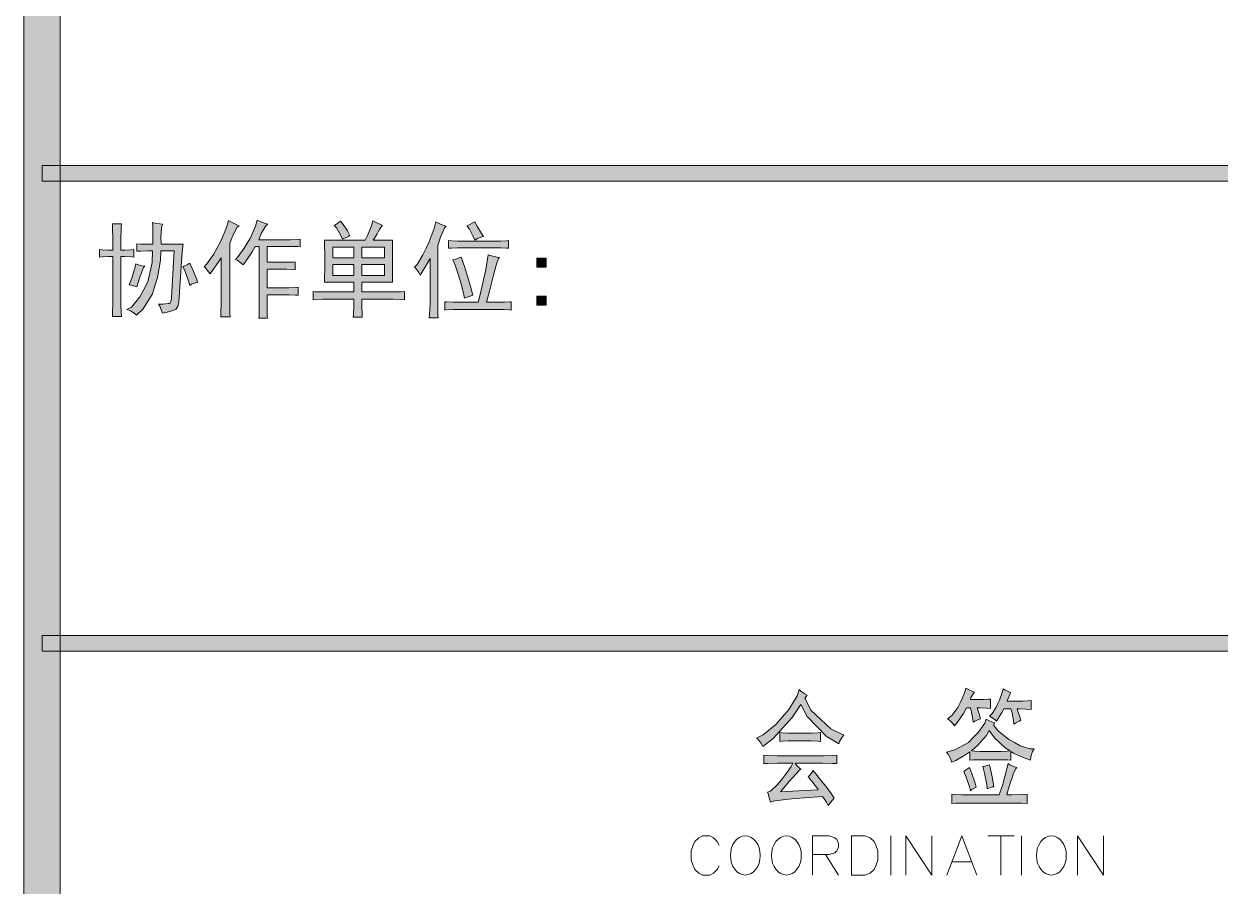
# Model space of a CAD drawing. Header units: millimetres. Extents: x 0 to 829, y 0 to 586.
# Drawn here: x 769.46 to 801.82, y 466.76 to 490.07 of the extents above; entities that cross this region are included whole.
import ezdxf

# ---------------------------------------------------------------- set-up
doc = ezdxf.new("R2010")
doc.units = ezdxf.units.MM

msp = doc.modelspace()

# ---------------------------------------------------------------- hatches: boundary and pattern name
h = msp.add_hatch(color=0)
h.dxf.hatch_style = 2
h.paths.add_polyline_path([(770.449028, 9.860139), (769.464778, 9.860139), (769.464778, 575.772139), (770.449028, 575.772139)])
h = msp.add_hatch(color=0)
h.dxf.hatch_style = 2
h.paths.add_polyline_path([(819.294639, 486.247722), (819.294639, 485.824389), (769.958667, 485.824389), (769.958667, 486.247722)])
h = msp.add_hatch(color=0)
h.dxf.hatch_style = 2
h.paths.add_polyline_path([(775.285611, 484.614361), (775.236222, 484.575556), (775.109222, 484.335667), (775.031611, 484.134583), (775.031611, 482.712889), (775.031611, 482.5365), (775.035139, 482.254278), (775.042194, 482.148444), (774.788194, 482.148444), (774.791722, 482.247222), (774.798778, 482.525917), (774.798778, 482.702306), (774.798778, 483.746528), (774.721167, 483.619528), (774.569472, 483.404333), (774.498917, 483.312611), (774.453056, 483.379639), (774.375444, 483.474889), (774.343694, 483.503111), (774.41425, 483.580722), (774.590639, 483.83825), (774.692944, 484.018167), (774.79525, 484.198083), (774.946944, 484.5685), (774.996333, 484.759), (775.059833, 484.720194), (775.204472, 484.646111)])
h = msp.add_hatch(color=0)
h.dxf.hatch_style = 2
h.paths.add_polyline_path([(776.06525, 484.656694), (776.008806, 484.614361), (775.885333, 484.402694), (775.818306, 484.236889), (776.552083, 484.236889), (776.675556, 484.236889), (776.869583, 484.240417), (776.940139, 484.247472), (776.940139, 484.046389), (776.869583, 484.053444), (776.675556, 484.056972), (776.552083, 484.056972), (776.040556, 484.056972), (776.040556, 483.626583), (776.495639, 483.626583), (776.590889, 483.626583), (776.746111, 483.630111), (776.806083, 483.637167), (776.806083, 483.4255), (776.735528, 483.429028), (776.580306, 483.436083), (776.495639, 483.436083), (776.040556, 483.436083), (776.040556, 482.935139), (776.520333, 482.935139), (776.629694, 482.935139), (776.813139, 482.942194), (776.883694, 482.94925), (776.883694, 482.737583), (776.813139, 482.741111), (776.63675, 482.748167), (776.530917, 482.748167), (776.040556, 482.748167), (776.040556, 482.5365), (776.040556, 482.381278), (776.047611, 482.169611), (776.051139, 482.113167), (775.818306, 482.113167), (775.825361, 482.176667), (775.828889, 482.342472), (775.828889, 482.448306), (775.828889, 484.056972), (775.719528, 484.056972), (775.634861, 483.912333), (775.476111, 483.665389), (775.3985, 483.559556), (775.335, 483.612472), (775.229167, 483.686556), (775.186833, 483.704194), (775.264444, 483.781806), (775.426722, 484.004056), (775.507861, 484.145167), (775.592528, 484.289806), (775.726583, 484.603778), (775.775972, 484.769583), (775.857111, 484.730778), (776.00175, 484.674333)])
h = msp.add_hatch(color=0)
h.paths.add_polyline_path([(779.437806, 484.222778), (779.437806, 483.090361), (778.60525, 483.090361), (778.60525, 482.825778), (779.339028, 482.825778), (779.4625, 482.825778), (779.670639, 482.829306), (779.762361, 482.836361), (779.762361, 482.614111), (779.667111, 482.621167), (779.455444, 482.624694), (779.339028, 482.624694), (778.60525, 482.624694), (778.60525, 482.451833), (778.612306, 482.208417), (778.615833, 482.137861), (778.372417, 482.137861), (778.383, 482.208417), (778.393583, 482.451833), (778.393583, 482.624694), (777.673917, 482.624694), (777.539861, 482.624694), (777.345833, 482.621167), (777.285861, 482.614111), (777.285861, 482.836361), (777.338778, 482.829306), (777.522222, 482.825778), (777.65275, 482.825778), (778.393583, 482.825778), (778.393583, 483.090361), (777.596306, 483.090361), (777.599833, 483.185611), (777.606889, 483.45725), (777.606889, 483.637167), (777.606889, 483.813556), (777.599833, 484.106361), (777.596306, 484.222778), (778.693444, 484.222778), (778.756944, 484.353306), (778.862778, 484.614361), (778.905111, 484.744889), (778.961556, 484.720194), (779.088556, 484.656694), (779.162639, 484.624944), (779.137944, 484.596722), (779.085028, 484.512056), (779.04975, 484.452083), (779.018, 484.392111), (778.950972, 484.279222), (778.915694, 484.222778)])
h.paths.add_polyline_path([(779.215556, 483.270278), (779.215556, 483.570139), (778.60525, 483.570139), (778.60525, 483.270278)])
h.paths.add_polyline_path([(779.215556, 483.746528), (779.215556, 484.035806), (778.60525, 484.035806), (778.60525, 483.746528)])
h.paths.add_polyline_path([(778.393583, 483.270278), (778.393583, 483.570139), (777.818556, 483.570139), (777.818556, 483.270278)])
h.paths.add_polyline_path([(778.393583, 483.746528), (778.393583, 484.035806), (777.818556, 484.035806), (777.818556, 483.746528)])
h = msp.add_hatch(color=0)
h.dxf.hatch_style = 2
h.paths.add_polyline_path([(778.030222, 484.734306), (778.083139, 484.674333), (778.213667, 484.480306), (778.284222, 484.34625), (778.22425, 484.318028), (778.121944, 484.268639), (778.083139, 484.247472), (778.030222, 484.367417), (777.917333, 484.557917), (777.860889, 484.624944), (777.899694, 484.646111), (777.984361, 484.702556)])
h = msp.add_hatch(color=0)
h.dxf.hatch_style = 2
h.paths.add_polyline_path([(780.884194, 484.603778), (780.845389, 484.561444), (780.7325, 484.303917), (780.661944, 484.081667), (780.661944, 482.670556), (780.661944, 482.490639), (780.665472, 482.219), (780.672528, 482.127278), (780.425583, 482.127278), (780.439694, 482.226056), (780.450278, 482.490639), (780.450278, 482.659972), (780.450278, 483.725361), (780.365611, 483.573667), (780.231556, 483.351417), (780.182167, 483.280861), (780.143361, 483.351417), (780.06575, 483.45725), (780.026944, 483.492528), (780.101028, 483.570139), (780.25625, 483.824139), (780.344444, 484.004056), (780.429111, 484.180444), (780.559639, 484.540278), (780.6055, 484.723722), (780.676056, 484.681389), (780.817167, 484.617889)])
h = msp.add_hatch(color=0)
h.dxf.hatch_style = 2
h.paths.add_polyline_path([(781.660306, 484.723722), (781.727333, 484.607306), (781.84375, 484.406222), (781.893139, 484.325083), (781.847278, 484.3145), (781.730861, 484.265111), (781.660306, 484.222778), (781.6215, 484.325083), (781.515667, 484.519111), (781.448639, 484.614361), (781.505083, 484.635528), (781.610917, 484.691972)])
h = msp.add_hatch(color=0)
h.dxf.hatch_style = 2
h.paths.add_polyline_path([(771.867194, 483.958194), (771.867194, 484.222778), (771.860139, 484.579083), (771.856611, 484.667278), (772.100028, 484.667278), (772.092972, 484.579083), (772.089444, 484.222778), (772.089444, 483.958194), (772.195278, 483.958194), (772.371667, 483.96525), (772.442222, 483.968778), (772.442222, 483.767694), (772.371667, 483.77475), (772.195278, 483.781806), (772.089444, 483.781806), (772.089444, 482.557667), (772.089444, 482.480056), (772.092972, 482.2825), (772.100028, 482.159028), (771.856611, 482.159028), (771.860139, 482.2825), (771.867194, 482.480056), (771.867194, 482.557667), (771.867194, 483.781806), (771.754306, 483.781806), (771.577917, 483.77475), (771.510889, 483.767694), (771.510889, 483.968778), (771.577917, 483.96525), (771.754306, 483.958194)])
h = msp.add_hatch(color=0)
h.dxf.hatch_style = 2
h.paths.add_polyline_path([(772.95375, 484.113417), (772.95375, 484.289806), (772.950222, 484.586139), (772.943167, 484.702556), (773.003139, 484.684917), (773.137194, 484.66375), (773.211278, 484.656694), (773.186583, 484.5685), (773.172472, 484.296861), (773.176, 484.113417), (773.775722, 484.113417), (773.765139, 484.064028), (773.743972, 483.898222), (773.733389, 483.781806), (773.655778, 482.547083), (773.641667, 482.458889), (773.574639, 482.349528), (773.521722, 482.331889), (773.465278, 482.310722), (773.310056, 482.271917), (773.211278, 482.247222), (773.186583, 482.321306), (773.137194, 482.44125), (773.108972, 482.490639), (773.225389, 482.497694), (773.3665, 482.508278), (773.394722, 482.515333), (773.419417, 482.518861), (773.447639, 482.596472), (773.454694, 482.670556), (773.532306, 483.937028), (773.165417, 483.937028), (773.158361, 483.686556), (773.08075, 483.213833), (773.010194, 482.991583), (772.939639, 482.769333), (772.689167, 482.370694), (772.50925, 482.194306), (772.4775, 482.236639), (772.343444, 482.31425), (772.244667, 482.349528), (772.371667, 482.413028), (772.6045, 482.688194), (772.710333, 482.892806), (772.816167, 483.097417), (772.932583, 483.619528), (772.943167, 483.937028), (772.837333, 483.937028), (772.625667, 483.929972), (772.519833, 483.926444), (772.519833, 484.124), (772.625667, 484.120472), (772.844389, 484.113417)])
h = msp.add_hatch(color=0)
h.dxf.hatch_style = 2
h.paths.add_polyline_path([(782.270611, 484.201611), (782.369389, 484.201611), (782.521083, 484.208667), (782.570472, 484.212194), (782.570472, 484.004056), (782.521083, 484.007583), (782.365861, 484.014639), (782.260028, 484.014639), (781.27225, 484.014639), (781.194639, 484.014639), (781.032361, 484.007583), (780.947694, 484.004056), (780.947694, 484.212194), (781.039417, 484.208667), (781.198167, 484.201611), (781.27225, 484.201611)])
h = msp.add_hatch(color=0)
h.dxf.hatch_style = 2
h.paths.add_polyline_path([(782.327056, 483.757111), (782.302361, 483.725361), (782.242389, 483.5525), (782.203583, 483.414917), (782.164778, 483.273806), (782.055417, 482.843417), (781.981333, 482.547083), (782.358806, 482.547083), (782.464639, 482.547083), (782.609278, 482.554139), (782.648083, 482.557667), (782.648083, 482.335417), (782.598694, 482.342472), (782.454056, 482.349528), (782.358806, 482.349528), (781.226389, 482.349528), (781.088806, 482.349528), (780.898306, 482.342472), (780.848917, 482.335417), (780.848917, 482.557667), (780.898306, 482.554139), (781.078222, 482.547083), (781.205222, 482.547083), (781.7485, 482.547083), (781.819056, 482.7905), (781.960167, 483.429028), (782.027194, 483.824139), (782.115389, 483.802972), (782.263556, 483.767694)])
h = msp.add_hatch(color=0)
h.dxf.hatch_style = 2
h.paths.add_polyline_path([(781.293417, 483.767694), (781.392194, 483.485472), (781.547417, 482.970417), (781.603861, 482.737583), (781.536833, 482.712889), (781.427472, 482.674083), (781.381611, 482.659972), (781.353389, 482.786972), (781.289889, 483.037444), (781.254611, 483.157389), (781.219333, 483.280861), (781.127611, 483.548972), (781.071167, 483.690083), (781.127611, 483.704194), (781.236972, 483.743)])
h = msp.add_hatch(color=0)
h.dxf.hatch_style = 2
h.paths.add_polyline_path([(783.59, 483.492528), (783.336, 483.492528), (783.336, 483.735944), (783.59, 483.735944)])
h = msp.add_hatch(color=0)
h.dxf.hatch_style = 2
h.paths.add_polyline_path([(772.7315, 483.524278), (772.69975, 483.481944), (772.593917, 483.196194), (772.519833, 482.959833), (772.466917, 482.981), (772.361083, 483.009222), (772.311694, 483.01275), (772.389306, 483.220889), (772.4775, 483.503111), (772.488083, 483.580722), (772.533944, 483.563083), (772.653889, 483.534861)])
h = msp.add_hatch(color=0)
h.dxf.hatch_style = 2
h.paths.add_polyline_path([(773.955639, 483.601889), (774.036778, 483.4255), (774.142611, 483.164444), (774.163778, 483.079778), (774.103806, 483.069194), (773.997972, 483.030389), (773.955639, 483.002167), (773.920361, 483.118583), (773.825111, 483.376111), (773.765139, 483.513694), (773.814528, 483.531333), (773.909778, 483.573667)])
h = msp.add_hatch(color=0)
h.dxf.hatch_style = 2
h.paths.add_polyline_path([(783.59, 482.469472), (783.336, 482.469472), (783.336, 482.712889), (783.59, 482.712889)])
h = msp.add_hatch(color=0)
h.dxf.hatch_style = 2
h.paths.add_polyline_path([(819.294639, 473.530083), (819.294639, 473.10675), (769.958667, 473.10675), (769.958667, 473.530083)])
h = msp.add_hatch(color=0)
h.dxf.hatch_style = 2
h.paths.add_polyline_path([(795.612667, 471.561583), (795.513889, 471.568639), (795.333972, 471.575694), (795.252833, 471.575694), (795.274, 471.501611), (795.319861, 471.356972), (795.344556, 471.282889), (795.284583, 471.261722), (795.185806, 471.215861), (795.143472, 471.187639), (795.132889, 471.268778), (795.101139, 471.462806), (795.072917, 471.575694), (794.963556, 471.575694), (794.878889, 471.427528), (794.716611, 471.187639), (794.635472, 471.095917), (794.596667, 471.155889), (794.501417, 471.247611), (794.444972, 471.282889), (794.561389, 471.374611), (794.730722, 471.589806), (794.790694, 471.70975), (794.847139, 471.829694), (794.92475, 472.02725), (794.945917, 472.108389), (794.995306, 472.080167), (795.108194, 472.02725), (795.175222, 472.002556), (795.139944, 471.960222), (795.0835, 471.861444), (795.065861, 471.801472), (795.372778, 471.801472), (795.43275, 471.801472), (795.552694, 471.808528), (795.612667, 471.815583)])
h = msp.add_hatch(color=0)
h.dxf.hatch_style = 2
h.paths.add_polyline_path([(796.434639, 471.240556), (796.38525, 471.215861), (796.29, 471.162944), (796.244139, 471.134722), (796.233556, 471.237028), (796.19475, 471.441639), (796.163, 471.547472), (795.9725, 471.547472), (795.919583, 471.45575), (795.820806, 471.289944), (795.774944, 471.215861), (795.729083, 471.261722), (795.633833, 471.32875), (795.584444, 471.349917), (795.655, 471.427528), (795.767889, 471.600389), (795.810222, 471.695639), (795.852556, 471.787361), (795.923111, 471.988444), (795.954861, 472.094278), (796.000722, 472.062528), (796.103028, 472.009611), (796.163, 471.988444), (796.134778, 471.942583), (796.085389, 471.829694), (796.064222, 471.762667), (796.434639, 471.762667), (796.484028, 471.762667), (796.625139, 471.769722), (796.713333, 471.77325), (796.713333, 471.533361), (796.579278, 471.540417), (796.388778, 471.547472), (796.332333, 471.547472), (796.3535, 471.4875), (796.402889, 471.335806)])
h = msp.add_hatch(color=0)
h.dxf.hatch_style = 2
h.paths.add_polyline_path([(790.589111, 471.840278), (790.761972, 471.508667), (791.291139, 471.007722), (791.647444, 470.841917), (791.601583, 470.789), (791.531028, 470.669056), (791.506333, 470.602028), (791.167667, 470.810167), (790.652611, 471.342861), (790.476222, 471.667417), (790.243389, 471.314639), (789.728333, 470.750194), (789.449639, 470.535), (789.40025, 470.63025), (789.312056, 470.743139), (789.280306, 470.760778), (789.46375, 470.848972), (789.816528, 471.134722), (789.982333, 471.335806), (790.151667, 471.533361), (790.377444, 471.90025), (790.437417, 472.069583), (790.483278, 472.02725), (790.589111, 471.953167), (790.649083, 471.921417)])
h = msp.add_hatch(color=0)
h.paths.add_polyline_path([(796.692167, 470.161056), (796.498139, 470.235139), (796.233556, 470.355083), (796.163, 470.400944), (796.163, 470.161056), (796.074806, 470.168111), (795.898417, 470.175167), (795.81375, 470.175167), (795.425694, 470.175167), (795.333972, 470.175167), (795.150528, 470.168111), (795.055278, 470.161056), (795.055278, 470.390361), (794.921222, 470.295111), (794.67075, 470.157528), (794.554333, 470.108139), (794.536694, 470.189278), (794.466139, 470.323333), (794.41675, 470.37625), (794.646056, 470.443278), (795.012944, 470.644361), (795.150528, 470.781944), (795.288111, 470.919528), (795.460972, 471.162944), (795.492722, 471.268778), (795.545639, 471.240556), (795.665583, 471.194694), (795.732611, 471.177056), (795.693806, 471.110028), (795.820806, 470.954806), (796.103028, 470.718444), (796.25825, 470.637306), (796.417, 470.552639), (796.685111, 470.467972), (796.794472, 470.467972), (796.748611, 470.400944), (796.699222, 470.24925)])
h.paths.add_polyline_path([(795.094083, 470.415056), (795.175222, 470.408), (795.341028, 470.400944), (795.425694, 470.400944), (795.81375, 470.400944), (795.898417, 470.400944), (796.064222, 470.408), (796.145361, 470.415056), (796.00425, 470.496194), (795.7185, 470.767833), (795.573861, 470.961861), (795.503306, 470.827806), (795.263417, 470.556167)])
h = msp.add_hatch(color=0)
h.dxf.hatch_style = 2
h.paths.add_polyline_path([(790.656139, 470.894833), (790.769028, 470.894833), (790.948944, 470.901889), (791.015972, 470.908944), (791.015972, 470.669056), (790.941889, 470.676111), (790.761972, 470.683167), (790.656139, 470.683167), (790.229278, 470.683167), (790.134028, 470.683167), (789.97175, 470.676111), (789.90825, 470.669056), (789.90825, 470.908944), (789.97175, 470.901889), (790.126972, 470.894833), (790.218694, 470.894833)])
h = msp.add_hatch(color=0)
h.dxf.hatch_style = 2
h.paths.add_polyline_path([(790.476222, 469.921167), (790.444472, 469.889417), (790.169306, 469.5825), (789.929417, 469.310861), (790.2575, 469.324972), (790.769028, 469.349667), (790.948944, 469.363778), (790.903083, 469.430806), (790.769028, 469.603667), (790.677306, 469.7095), (790.712583, 469.748306), (790.783139, 469.8365), (790.818417, 469.882361), (790.888972, 469.797694), (791.023028, 469.624833), (791.086528, 469.543694), (791.153556, 469.459028), (791.301722, 469.257944), (791.386389, 469.138), (791.351111, 469.095667), (791.266444, 468.996889), (791.217056, 468.936917), (791.171194, 469.025111), (791.097111, 469.145056), (791.068889, 469.176806), (790.952472, 469.16975), (790.578528, 469.145056), (790.324528, 469.123889), (790.067, 469.102722), (789.731861, 469.056861), (789.657778, 469.028639), (789.633083, 469.116833), (789.594278, 469.250889), (789.580167, 469.29675), (789.657778, 469.3285), (789.848278, 469.501361), (789.957639, 469.635417), (790.067, 469.773), (790.222222, 469.99525), (790.268083, 470.083444), (789.978806, 470.083444), (789.84475, 470.083444), (789.594278, 470.076389), (789.477861, 470.069333), (789.477861, 470.295111), (789.597806, 470.288056), (789.84475, 470.281), (789.968222, 470.281), (790.966583, 470.281), (791.093583, 470.281), (791.337, 470.288056), (791.456944, 470.295111), (791.456944, 470.069333), (791.337, 470.076389), (791.072417, 470.083444), (790.927778, 470.083444), (790.328056, 470.083444), (790.366861, 470.030528), (790.444472, 469.949389)])
h = msp.add_hatch(color=0)
h.dxf.hatch_style = 2
h.paths.add_polyline_path([(794.92475, 469.003944), (794.840083, 469.003944), (794.660167, 468.996889), (794.564917, 468.989833), (794.564917, 469.243833), (794.663694, 469.236778), (794.840083, 469.229722), (794.914167, 469.229722), (795.8455, 469.229722), (795.873722, 469.310861), (795.94075, 469.508417), (795.9725, 469.628361), (796.007778, 469.748306), (796.064222, 469.970556), (796.085389, 470.069333), (796.138306, 470.037583), (796.25825, 469.981139), (796.325278, 469.9635), (796.29, 469.921167), (796.222972, 469.787111), (796.19475, 469.688333), (796.163, 469.593083), (796.092444, 469.363778), (796.053639, 469.229722), (796.187694, 469.229722), (796.462861, 469.236778), (796.603972, 469.243833), (796.603972, 468.989833), (796.462861, 468.996889), (796.254722, 469.003944), (796.184167, 469.003944)])
h = msp.add_hatch(color=0)
h.dxf.hatch_style = 2
h.paths.add_polyline_path([(795.044694, 469.9635), (795.108194, 469.801222), (795.199917, 469.536639), (795.224611, 469.430806), (795.185806, 469.416694), (795.104667, 469.370833), (795.065861, 469.335556), (795.044694, 469.444917), (794.9565, 469.702444), (794.885944, 469.857667), (794.910639, 469.875306), (794.98825, 469.928222)])
h = msp.add_hatch(color=0)
h.dxf.hatch_style = 2
h.paths.add_polyline_path([(795.524472, 469.388472), (795.510361, 469.508417), (795.450389, 469.808278), (795.404528, 469.988194), (795.443333, 469.99525), (795.535056, 470.023472), (795.584444, 470.041111), (795.605611, 469.9635), (795.665583, 469.663639), (795.704389, 469.444917), (795.655, 469.437861), (795.563278, 469.409639)])

# ---------------------------------------------------------------- linework, layer by layer
at = {"color": 0, "lineweight": 0}
for points in [[(770.449028, 9.860139), (769.464778, 9.860139), (769.464778, 575.772139), (770.449028, 575.772139)], [(819.294639, 486.247722), (819.294639, 485.824389), (769.958667, 485.824389), (769.958667, 486.247722)], [(775.285611, 484.614361), (775.236222, 484.575556), (775.109222, 484.335667), (775.031611, 484.134583), (775.031611, 482.712889), (775.031611, 482.5365), (775.035139, 482.254278), (775.042194, 482.148444), (774.788194, 482.148444), (774.791722, 482.247222), (774.798778, 482.525917), (774.798778, 482.702306), (774.798778, 483.746528), (774.721167, 483.619528), (774.569472, 483.404333), (774.498917, 483.312611), (774.453056, 483.379639), (774.375444, 483.474889), (774.343694, 483.503111), (774.41425, 483.580722), (774.590639, 483.83825), (774.692944, 484.018167), (774.79525, 484.198083), (774.946944, 484.5685), (774.996333, 484.759), (775.059833, 484.720194), (775.204472, 484.646111)], [(776.06525, 484.656694), (776.008806, 484.614361), (775.885333, 484.402694), (775.818306, 484.236889), (776.552083, 484.236889), (776.675556, 484.236889), (776.869583, 484.240417), (776.940139, 484.247472), (776.940139, 484.046389), (776.869583, 484.053444), (776.675556, 484.056972), (776.552083, 484.056972), (776.040556, 484.056972), (776.040556, 483.626583), (776.495639, 483.626583), (776.590889, 483.626583), (776.746111, 483.630111), (776.806083, 483.637167), (776.806083, 483.4255), (776.735528, 483.429028), (776.580306, 483.436083), (776.495639, 483.436083), (776.040556, 483.436083), (776.040556, 482.935139), (776.520333, 482.935139), (776.629694, 482.935139), (776.813139, 482.942194), (776.883694, 482.94925), (776.883694, 482.737583), (776.813139, 482.741111), (776.63675, 482.748167), (776.530917, 482.748167), (776.040556, 482.748167), (776.040556, 482.5365), (776.040556, 482.381278), (776.047611, 482.169611), (776.051139, 482.113167), (775.818306, 482.113167), (775.825361, 482.176667), (775.828889, 482.342472), (775.828889, 482.448306), (775.828889, 484.056972), (775.719528, 484.056972), (775.634861, 483.912333), (775.476111, 483.665389), (775.3985, 483.559556), (775.335, 483.612472), (775.229167, 483.686556), (775.186833, 483.704194), (775.264444, 483.781806), (775.426722, 484.004056), (775.507861, 484.145167), (775.592528, 484.289806), (775.726583, 484.603778), (775.775972, 484.769583), (775.857111, 484.730778), (776.00175, 484.674333)], [(779.437806, 484.222778), (779.437806, 483.090361), (778.60525, 483.090361), (778.60525, 482.825778), (779.339028, 482.825778), (779.4625, 482.825778), (779.670639, 482.829306), (779.762361, 482.836361), (779.762361, 482.614111), (779.667111, 482.621167), (779.455444, 482.624694), (779.339028, 482.624694), (778.60525, 482.624694), (778.60525, 482.451833), (778.612306, 482.208417), (778.615833, 482.137861), (778.372417, 482.137861), (778.383, 482.208417), (778.393583, 482.451833), (778.393583, 482.624694), (777.673917, 482.624694), (777.539861, 482.624694), (777.345833, 482.621167), (777.285861, 482.614111), (777.285861, 482.836361), (777.338778, 482.829306), (777.522222, 482.825778), (777.65275, 482.825778), (778.393583, 482.825778), (778.393583, 483.090361), (777.596306, 483.090361), (777.599833, 483.185611), (777.606889, 483.45725), (777.606889, 483.637167), (777.606889, 483.813556), (777.599833, 484.106361), (777.596306, 484.222778), (778.693444, 484.222778), (778.756944, 484.353306), (778.862778, 484.614361), (778.905111, 484.744889), (778.961556, 484.720194), (779.088556, 484.656694), (779.162639, 484.624944), (779.137944, 484.596722), (779.085028, 484.512056), (779.04975, 484.452083), (779.018, 484.392111), (778.950972, 484.279222), (778.915694, 484.222778)], [(778.030222, 484.734306), (778.083139, 484.674333), (778.213667, 484.480306), (778.284222, 484.34625), (778.22425, 484.318028), (778.121944, 484.268639), (778.083139, 484.247472), (778.030222, 484.367417), (777.917333, 484.557917), (777.860889, 484.624944), (777.899694, 484.646111), (777.984361, 484.702556)], [(780.884194, 484.603778), (780.845389, 484.561444), (780.7325, 484.303917), (780.661944, 484.081667), (780.661944, 482.670556), (780.661944, 482.490639), (780.665472, 482.219), (780.672528, 482.127278), (780.425583, 482.127278), (780.439694, 482.226056), (780.450278, 482.490639), (780.450278, 482.659972), (780.450278, 483.725361), (780.365611, 483.573667), (780.231556, 483.351417), (780.182167, 483.280861), (780.143361, 483.351417), (780.06575, 483.45725), (780.026944, 483.492528), (780.101028, 483.570139), (780.25625, 483.824139), (780.344444, 484.004056), (780.429111, 484.180444), (780.559639, 484.540278), (780.6055, 484.723722), (780.676056, 484.681389), (780.817167, 484.617889)], [(781.660306, 484.723722), (781.727333, 484.607306), (781.84375, 484.406222), (781.893139, 484.325083), (781.847278, 484.3145), (781.730861, 484.265111), (781.660306, 484.222778), (781.6215, 484.325083), (781.515667, 484.519111), (781.448639, 484.614361), (781.505083, 484.635528), (781.610917, 484.691972)], [(771.867194, 483.958194), (771.867194, 484.222778), (771.860139, 484.579083), (771.856611, 484.667278), (772.100028, 484.667278), (772.092972, 484.579083), (772.089444, 484.222778), (772.089444, 483.958194), (772.195278, 483.958194), (772.371667, 483.96525), (772.442222, 483.968778), (772.442222, 483.767694), (772.371667, 483.77475), (772.195278, 483.781806), (772.089444, 483.781806), (772.089444, 482.557667), (772.089444, 482.480056), (772.092972, 482.2825), (772.100028, 482.159028), (771.856611, 482.159028), (771.860139, 482.2825), (771.867194, 482.480056), (771.867194, 482.557667), (771.867194, 483.781806), (771.754306, 483.781806), (771.577917, 483.77475), (771.510889, 483.767694), (771.510889, 483.968778), (771.577917, 483.96525), (771.754306, 483.958194)], [(772.95375, 484.113417), (772.95375, 484.289806), (772.950222, 484.586139), (772.943167, 484.702556), (773.003139, 484.684917), (773.137194, 484.66375), (773.211278, 484.656694), (773.186583, 484.5685), (773.172472, 484.296861), (773.176, 484.113417), (773.775722, 484.113417), (773.765139, 484.064028), (773.743972, 483.898222), (773.733389, 483.781806), (773.655778, 482.547083), (773.641667, 482.458889), (773.574639, 482.349528), (773.521722, 482.331889), (773.465278, 482.310722), (773.310056, 482.271917), (773.211278, 482.247222), (773.186583, 482.321306), (773.137194, 482.44125), (773.108972, 482.490639), (773.225389, 482.497694), (773.3665, 482.508278), (773.394722, 482.515333), (773.419417, 482.518861), (773.447639, 482.596472), (773.454694, 482.670556), (773.532306, 483.937028), (773.165417, 483.937028), (773.158361, 483.686556), (773.08075, 483.213833), (773.010194, 482.991583), (772.939639, 482.769333), (772.689167, 482.370694), (772.50925, 482.194306), (772.4775, 482.236639), (772.343444, 482.31425), (772.244667, 482.349528), (772.371667, 482.413028), (772.6045, 482.688194), (772.710333, 482.892806), (772.816167, 483.097417), (772.932583, 483.619528), (772.943167, 483.937028), (772.837333, 483.937028), (772.625667, 483.929972), (772.519833, 483.926444), (772.519833, 484.124), (772.625667, 484.120472), (772.844389, 484.113417)], [(782.270611, 484.201611), (782.369389, 484.201611), (782.521083, 484.208667), (782.570472, 484.212194), (782.570472, 484.004056), (782.521083, 484.007583), (782.365861, 484.014639), (782.260028, 484.014639), (781.27225, 484.014639), (781.194639, 484.014639), (781.032361, 484.007583), (780.947694, 484.004056), (780.947694, 484.212194), (781.039417, 484.208667), (781.198167, 484.201611), (781.27225, 484.201611)], [(778.393583, 483.746528), (778.393583, 484.035806), (777.818556, 484.035806), (777.818556, 483.746528)], [(779.215556, 483.746528), (779.215556, 484.035806), (778.60525, 484.035806), (778.60525, 483.746528)], [(782.327056, 483.757111), (782.302361, 483.725361), (782.242389, 483.5525), (782.203583, 483.414917), (782.164778, 483.273806), (782.055417, 482.843417), (781.981333, 482.547083), (782.358806, 482.547083), (782.464639, 482.547083), (782.609278, 482.554139), (782.648083, 482.557667), (782.648083, 482.335417), (782.598694, 482.342472), (782.454056, 482.349528), (782.358806, 482.349528), (781.226389, 482.349528), (781.088806, 482.349528), (780.898306, 482.342472), (780.848917, 482.335417), (780.848917, 482.557667), (780.898306, 482.554139), (781.078222, 482.547083), (781.205222, 482.547083), (781.7485, 482.547083), (781.819056, 482.7905), (781.960167, 483.429028), (782.027194, 483.824139), (782.115389, 483.802972), (782.263556, 483.767694)], [(781.293417, 483.767694), (781.392194, 483.485472), (781.547417, 482.970417), (781.603861, 482.737583), (781.536833, 482.712889), (781.427472, 482.674083), (781.381611, 482.659972), (781.353389, 482.786972), (781.289889, 483.037444), (781.254611, 483.157389), (781.219333, 483.280861), (781.127611, 483.548972), (781.071167, 483.690083), (781.127611, 483.704194), (781.236972, 483.743)], [(783.59, 483.492528), (783.336, 483.492528), (783.336, 483.735944), (783.59, 483.735944)], [(772.7315, 483.524278), (772.69975, 483.481944), (772.593917, 483.196194), (772.519833, 482.959833), (772.466917, 482.981), (772.361083, 483.009222), (772.311694, 483.01275), (772.389306, 483.220889), (772.4775, 483.503111), (772.488083, 483.580722), (772.533944, 483.563083), (772.653889, 483.534861)], [(773.955639, 483.601889), (774.036778, 483.4255), (774.142611, 483.164444), (774.163778, 483.079778), (774.103806, 483.069194), (773.997972, 483.030389), (773.955639, 483.002167), (773.920361, 483.118583), (773.825111, 483.376111), (773.765139, 483.513694), (773.814528, 483.531333), (773.909778, 483.573667)], [(778.393583, 483.270278), (778.393583, 483.570139), (777.818556, 483.570139), (777.818556, 483.270278)], [(779.215556, 483.270278), (779.215556, 483.570139), (778.60525, 483.570139), (778.60525, 483.270278)], [(783.59, 482.469472), (783.336, 482.469472), (783.336, 482.712889), (783.59, 482.712889)], [(819.294639, 473.530083), (819.294639, 473.10675), (769.958667, 473.10675), (769.958667, 473.530083)], [(795.612667, 471.561583), (795.513889, 471.568639), (795.333972, 471.575694), (795.252833, 471.575694), (795.274, 471.501611), (795.319861, 471.356972), (795.344556, 471.282889), (795.284583, 471.261722), (795.185806, 471.215861), (795.143472, 471.187639), (795.132889, 471.268778), (795.101139, 471.462806), (795.072917, 471.575694), (794.963556, 471.575694), (794.878889, 471.427528), (794.716611, 471.187639), (794.635472, 471.095917), (794.596667, 471.155889), (794.501417, 471.247611), (794.444972, 471.282889), (794.561389, 471.374611), (794.730722, 471.589806), (794.790694, 471.70975), (794.847139, 471.829694), (794.92475, 472.02725), (794.945917, 472.108389), (794.995306, 472.080167), (795.108194, 472.02725), (795.175222, 472.002556), (795.139944, 471.960222), (795.0835, 471.861444), (795.065861, 471.801472), (795.372778, 471.801472), (795.43275, 471.801472), (795.552694, 471.808528), (795.612667, 471.815583)], [(796.434639, 471.240556), (796.38525, 471.215861), (796.29, 471.162944), (796.244139, 471.134722), (796.233556, 471.237028), (796.19475, 471.441639), (796.163, 471.547472), (795.9725, 471.547472), (795.919583, 471.45575), (795.820806, 471.289944), (795.774944, 471.215861), (795.729083, 471.261722), (795.633833, 471.32875), (795.584444, 471.349917), (795.655, 471.427528), (795.767889, 471.600389), (795.810222, 471.695639), (795.852556, 471.787361), (795.923111, 471.988444), (795.954861, 472.094278), (796.000722, 472.062528), (796.103028, 472.009611), (796.163, 471.988444), (796.134778, 471.942583), (796.085389, 471.829694), (796.064222, 471.762667), (796.434639, 471.762667), (796.484028, 471.762667), (796.625139, 471.769722), (796.713333, 471.77325), (796.713333, 471.533361), (796.579278, 471.540417), (796.388778, 471.547472), (796.332333, 471.547472), (796.3535, 471.4875), (796.402889, 471.335806)], [(790.589111, 471.840278), (790.761972, 471.508667), (791.291139, 471.007722), (791.647444, 470.841917), (791.601583, 470.789), (791.531028, 470.669056), (791.506333, 470.602028), (791.167667, 470.810167), (790.652611, 471.342861), (790.476222, 471.667417), (790.243389, 471.314639), (789.728333, 470.750194), (789.449639, 470.535), (789.40025, 470.63025), (789.312056, 470.743139), (789.280306, 470.760778), (789.46375, 470.848972), (789.816528, 471.134722), (789.982333, 471.335806), (790.151667, 471.533361), (790.377444, 471.90025), (790.437417, 472.069583), (790.483278, 472.02725), (790.589111, 471.953167), (790.649083, 471.921417)], [(796.692167, 470.161056), (796.498139, 470.235139), (796.233556, 470.355083), (796.163, 470.400944), (796.163, 470.161056), (796.074806, 470.168111), (795.898417, 470.175167), (795.81375, 470.175167), (795.425694, 470.175167), (795.333972, 470.175167), (795.150528, 470.168111), (795.055278, 470.161056), (795.055278, 470.390361), (794.921222, 470.295111), (794.67075, 470.157528), (794.554333, 470.108139), (794.536694, 470.189278), (794.466139, 470.323333), (794.41675, 470.37625), (794.646056, 470.443278), (795.012944, 470.644361), (795.150528, 470.781944), (795.288111, 470.919528), (795.460972, 471.162944), (795.492722, 471.268778), (795.545639, 471.240556), (795.665583, 471.194694), (795.732611, 471.177056), (795.693806, 471.110028), (795.820806, 470.954806), (796.103028, 470.718444), (796.25825, 470.637306), (796.417, 470.552639), (796.685111, 470.467972), (796.794472, 470.467972), (796.748611, 470.400944), (796.699222, 470.24925)], [(790.656139, 470.894833), (790.769028, 470.894833), (790.948944, 470.901889), (791.015972, 470.908944), (791.015972, 470.669056), (790.941889, 470.676111), (790.761972, 470.683167), (790.656139, 470.683167), (790.229278, 470.683167), (790.134028, 470.683167), (789.97175, 470.676111), (789.90825, 470.669056), (789.90825, 470.908944), (789.97175, 470.901889), (790.126972, 470.894833), (790.218694, 470.894833)], [(795.094083, 470.415056), (795.175222, 470.408), (795.341028, 470.400944), (795.425694, 470.400944), (795.81375, 470.400944), (795.898417, 470.400944), (796.064222, 470.408), (796.145361, 470.415056), (796.00425, 470.496194), (795.7185, 470.767833), (795.573861, 470.961861), (795.503306, 470.827806), (795.263417, 470.556167)], [(790.476222, 469.921167), (790.444472, 469.889417), (790.169306, 469.5825), (789.929417, 469.310861), (790.2575, 469.324972), (790.769028, 469.349667), (790.948944, 469.363778), (790.903083, 469.430806), (790.769028, 469.603667), (790.677306, 469.7095), (790.712583, 469.748306), (790.783139, 469.8365), (790.818417, 469.882361), (790.888972, 469.797694), (791.023028, 469.624833), (791.086528, 469.543694), (791.153556, 469.459028), (791.301722, 469.257944), (791.386389, 469.138), (791.351111, 469.095667), (791.266444, 468.996889), (791.217056, 468.936917), (791.171194, 469.025111), (791.097111, 469.145056), (791.068889, 469.176806), (790.952472, 469.16975), (790.578528, 469.145056), (790.324528, 469.123889), (790.067, 469.102722), (789.731861, 469.056861), (789.657778, 469.028639), (789.633083, 469.116833), (789.594278, 469.250889), (789.580167, 469.29675), (789.657778, 469.3285), (789.848278, 469.501361), (789.957639, 469.635417), (790.067, 469.773), (790.222222, 469.99525), (790.268083, 470.083444), (789.978806, 470.083444), (789.84475, 470.083444), (789.594278, 470.076389), (789.477861, 470.069333), (789.477861, 470.295111), (789.597806, 470.288056), (789.84475, 470.281), (789.968222, 470.281), (790.966583, 470.281), (791.093583, 470.281), (791.337, 470.288056), (791.456944, 470.295111), (791.456944, 470.069333), (791.337, 470.076389), (791.072417, 470.083444), (790.927778, 470.083444), (790.328056, 470.083444), (790.366861, 470.030528), (790.444472, 469.949389)], [(794.92475, 469.003944), (794.840083, 469.003944), (794.660167, 468.996889), (794.564917, 468.989833), (794.564917, 469.243833), (794.663694, 469.236778), (794.840083, 469.229722), (794.914167, 469.229722), (795.8455, 469.229722), (795.873722, 469.310861), (795.94075, 469.508417), (795.9725, 469.628361), (796.007778, 469.748306), (796.064222, 469.970556), (796.085389, 470.069333), (796.138306, 470.037583), (796.25825, 469.981139), (796.325278, 469.9635), (796.29, 469.921167), (796.222972, 469.787111), (796.19475, 469.688333), (796.163, 469.593083), (796.092444, 469.363778), (796.053639, 469.229722), (796.187694, 469.229722), (796.462861, 469.236778), (796.603972, 469.243833), (796.603972, 468.989833), (796.462861, 468.996889), (796.254722, 469.003944), (796.184167, 469.003944)], [(795.044694, 469.9635), (795.108194, 469.801222), (795.199917, 469.536639), (795.224611, 469.430806), (795.185806, 469.416694), (795.104667, 469.370833), (795.065861, 469.335556), (795.044694, 469.444917), (794.9565, 469.702444), (794.885944, 469.857667), (794.910639, 469.875306), (794.98825, 469.928222)], [(795.524472, 469.388472), (795.510361, 469.508417), (795.450389, 469.808278), (795.404528, 469.988194), (795.443333, 469.99525), (795.535056, 470.023472), (795.584444, 470.041111), (795.605611, 469.9635), (795.665583, 469.663639), (795.704389, 469.444917), (795.655, 469.437861), (795.563278, 469.409639)], [(791.855583, 467.056611), (791.855583, 468.114944), (792.208361, 468.114944), (792.360056, 468.065556), (792.462361, 467.96325), (792.51175, 467.864472), (792.564667, 467.712778), (792.564667, 467.458778), (792.51175, 467.307083), (792.462361, 467.204778), (792.360056, 467.106), (792.208361, 467.056611)]]:
    msp.add_lwpolyline(points, close=True, dxfattribs=at)
for points in [[(788.271361, 467.864472), (788.221972, 467.96325), (788.119667, 468.065556), (788.017361, 468.114944), (787.816278, 468.114944), (787.7175, 468.065556), (787.615194, 467.96325), (787.565806, 467.864472), (787.512889, 467.712778), (787.512889, 467.458778), (787.565806, 467.307083), (787.615194, 467.204778), (787.7175, 467.106), (787.816278, 467.056611), (788.017361, 467.056611), (788.119667, 467.106), (788.221972, 467.204778), (788.271361, 467.307083)], [(790.79725, 467.056611), (790.79725, 468.114944), (791.248806, 468.114944), (791.4005, 468.065556), (791.453417, 468.016167), (791.502806, 467.913861), (791.502806, 467.811556), (791.453417, 467.712778), (791.4005, 467.659861), (791.248806, 467.610472), (790.79725, 467.610472)], [(792.917444, 467.056611), (792.917444, 468.114944)], [(793.319611, 467.056611), (793.319611, 468.114944), (794.028694, 467.056611), (794.028694, 468.114944)], [(794.430861, 467.056611), (794.836556, 468.114944), (795.238722, 467.056611)], [(795.542111, 468.114944), (796.247667, 468.114944)], [(795.894889, 468.114944), (795.894889, 467.056611)], [(796.452278, 467.056611), (796.452278, 468.114944)], [(797.965694, 467.056611), (797.965694, 468.114944), (798.67125, 467.056611), (798.67125, 468.114944)], [(791.150028, 467.610472), (791.502806, 467.056611)], [(794.582556, 467.409389), (795.087028, 467.409389)]]:
    msp.add_lwpolyline(points, dxfattribs=at)
for centre in [(788.978681, 467.585778), (790.089931, 467.585778), (797.258375, 467.585778)]:
    msp.add_ellipse(centre, major_axis=(0, 0.529167), ratio=0.763333, start_param=0, end_param=6.283185, dxfattribs=at)

doc.saveas('drawing.dxf')
